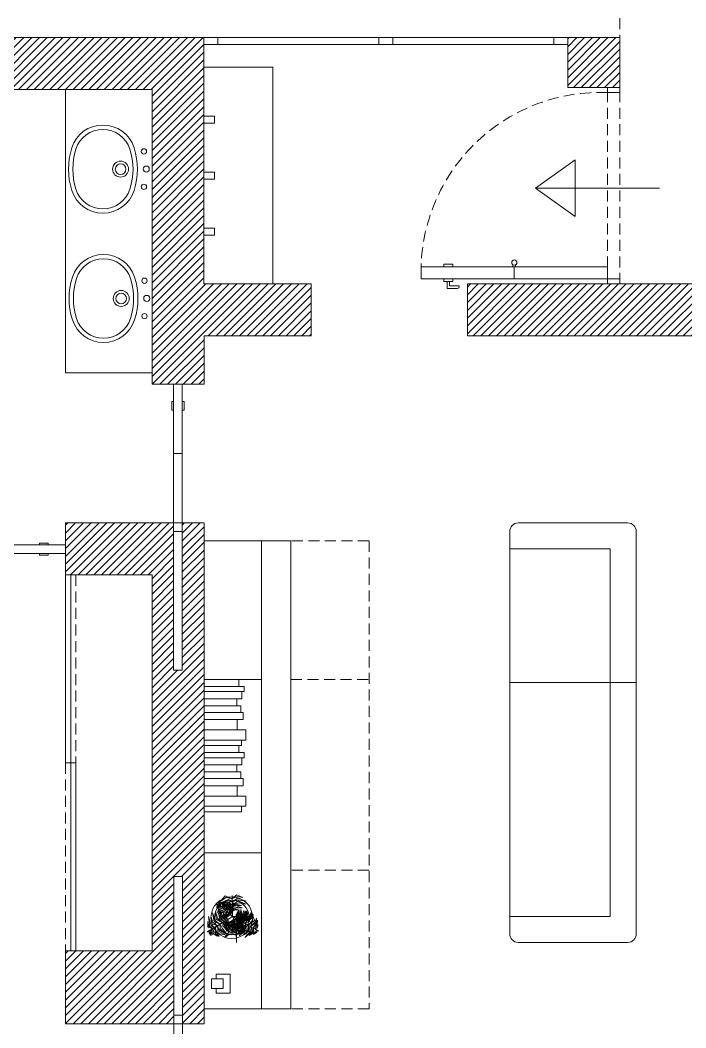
# Model space of a CAD drawing. Header units: millimetres. Extents: x 935 to 13922, y 3203 to 7816.
# Drawn here: x 3928 to 4312, y 6465 to 7046 of the extents above; entities that cross this region are included whole.
import ezdxf

# ---------------------------------------------------------------- set-up
doc = ezdxf.new("R2010")
doc.units = ezdxf.units.MM
doc.linetypes.add('TRATTEGGIATA2', pattern=[9.525, 6.35, -3.175])
doc.layers.get('0').update_dxf_attribs({"lineweight": 20})
for name, color, linetype, lineweight in [('ARREDI_attrezzature - furniture', 175, 'Continuous', 13), ('campiture', 253, 'Continuous', 0), ('finestre', 141, 'Continuous', 13), ('interni', 210, 'Continuous', 13), ('porte', 230, 'Continuous', 13), ('quote', 181, 'Continuous', 0), ('sanitari_bordi', 175, 'Continuous', 13)]:
    doc.layers.add(name, color=color, linetype=linetype, lineweight=lineweight)
doc.layers.add('PIANTE', color=7, linetype='Continuous', lineweight=5, true_color=0x007a00)

msp = doc.modelspace()

# ---------------------------------------------------------------- hatches: boundary and pattern name
at = {"layer": 'campiture'}
h = msp.add_hatch(dxfattribs=at)
h.set_pattern_fill('ANSI31', color=256)
h.set_pattern_definition([(45, (435.8615, -1191.1522), (-2.245064, 2.245064), [])])
h.paths.add_polyline_path([(4034.29, 7018.9), (4034.29, 7036.04), (3724.44, 7036.04), (3724.44, 7006.04), (3728.44, 7006.04), (4004.44, 7006.04), (4004.44, 6842.62), (4004.44, 6836.04), (4034.44, 6836.04), (4034.44, 6863.94), (4096.18, 6863.94), (4096.18, 6893.94), (4034.29, 6893.94)])
h.paths.add_polyline_path([(4274.02, 7036.04), (4244.02, 7036.04), (4244.02, 7007.2), (4274.02, 7007.2)], flags=17)
h.paths.add_polyline_path([(4494.39, 6893.94), (4433.91, 6893.94), (4433.91, 6923.94), (4433.91, 7043.94), (4520.27, 7043.94), (4520.27, 7073.94), (4404.44, 7073.94), (4404.44, 6893.94), (4186.18, 6893.94), (4186.18, 6863.94), (4404.44, 6863.94), (4494.39, 6863.94)])
h.paths.add_polyline_path([(4664.44, 7073.94), (4585.27, 7073.94), (4585.27, 7043.94), (4633.91, 7043.94), (4633.91, 6893.94), (4573.91, 6893.94), (4564.39, 6893.94), (4564.39, 6881.44), (4639.39, 6881.44), (4639.39, 6876.44), (4564.39, 6876.44), (4564.39, 6863.94), (4634.44, 6863.94), (4634.44, 6736.67), (4664.44, 6736.67), (4664.44, 6893.94)])
h.paths.add_polyline_path([(4664.44, 6596.67), (4634.44, 6596.67), (4634.44, 6469.41), (4634.44, 6467.18), (4646.94, 6467.18), (4646.94, 6552.18), (4651.94, 6552.18), (4651.94, 6467.18), (4664.44, 6467.18)])
h.paths.add_polyline_path([(4954.44, 6510.62), (4924.44, 6510.62), (4924.44, 6156.26), (4664.44, 6156.26), (4664.44, 6256.26), (4664.44, 6387.18), (4634.44, 6387.18), (4634.44, 6126.26), (4854.44, 6126.26), (4954.44, 6126.26)])
h.paths.add_polyline_path([(4034.44, 6387.18), (4004.44, 6387.18), (4004.44, 6185.94), (4004.44, 6155.18), (3604.44, 6155.18), (3604.44, 6509.18), (3574.44, 6509.18), (3574.44, 6125.18), (4034.44, 6125.18), (4034.44, 6185.94)])
h.paths.add_polyline_path([(3882.37, 6509.18), (3862.37, 6509.18), (3862.37, 6489.18), (3882.37, 6489.18)])
h.paths.add_polyline_path([(4016.94, 6552.18), (4021.94, 6552.18), (4021.94, 6467.18), (4034.44, 6467.18), (4034.44, 6756.04), (4021.79, 6756.04), (4021.79, 6671.04), (4016.79, 6671.04), (4016.79, 6756.04), (4004.44, 6756.04), (3954.44, 6756.04), (3954.44, 6726.04), (4004.44, 6726.04), (4004.44, 6509.18), (3954.44, 6509.18), (3954.44, 6467.18), (4016.94, 6467.18)])
h.paths.add_polyline_path([(3788.97, 6743.47), (3874.41, 6743.47), (3874.44, 6756.04), (3724.44, 6756.04), (3724.44, 6726.04), (3874.37, 6726.04), (3874.4, 6738.47), (3788.97, 6738.47)])

# ---------------------------------------------------------------- linework, layer by layer
for p, q in [((3724.44, 7036.04), (4034.29, 7036.04)), ((4034.29, 6893.94), (4034.29, 7036.04)), ((4042.29, 7036.04), (4034.29, 7036.04)), ((4034.29, 7036.04), (4034.29, 7032.04)), ((4042.29, 7036.04), (4042.29, 7032.04)), ((4042.29, 7036.04), (4042.29, 7032.04)), ((4143.16, 7036.04), (4135.16, 7036.04)), ((4135.16, 7036.04), (4135.16, 7032.04)), ((4143.16, 7036.04), (4143.16, 7032.04)), ((4143.16, 7036.04), (4143.16, 7032.04)), ((4244.02, 7036.04), (4236.02, 7036.04)), ((4236.02, 7036.04), (4236.02, 7032.04)), ((4244.02, 7007.2), (4244.02, 7036.04)), ((4244.02, 7036.04), (4274.02, 7036.04)), ((4274.02, 7004.36), (4274.02, 7036.04)), ((4034.29, 7032.04), (4042.29, 7032.04)), ((4135.16, 7032.04), (4143.16, 7032.04)), ((4236.02, 7032.04), (4244.02, 7032.04)), ((3728.44, 7006.04), (4004.44, 7006.04)), ((4004.44, 7006.04), (4004.44, 6836.04)), ((4274.02, 7007.2), (4244.02, 7007.2)), ((4034.29, 6893.94), (4096.18, 6893.94)), ((4096.18, 6863.94), (4096.18, 6893.94)), ((4186.18, 6893.94), (4404.44, 6893.94)), ((4186.18, 6863.94), (4186.18, 6893.94)), ((4034.44, 6863.94), (4034.44, 6836.04)), ((4034.44, 6863.94), (4096.18, 6863.94)), ((4186.18, 6863.94), (4404.44, 6863.94)), ((4004.44, 6836.04), (4034.44, 6836.04)), ((4004.44, 6756.04), (3954.44, 6756.04)), ((3954.44, 6726.04), (3954.44, 6756.04)), ((4034.29, 6756.04), (4004.44, 6756.04)), ((4016.79, 6671.04), (4016.79, 6756.04)), ((4021.79, 6756.04), (4021.79, 6671.04)), ((4034.44, 6467.18), (4034.44, 6756.04)), ((4004.44, 6509.18), (4004.44, 6726.04)), ((4016.79, 6671.04), (4021.79, 6671.04)), ((4016.94, 6467.18), (4016.94, 6552.18)), ((4016.94, 6552.18), (4021.94, 6552.18)), ((4021.94, 6552.18), (4021.94, 6467.18)), ((4004.44, 6509.18), (3954.44, 6509.18)), ((3954.44, 6509.18), (3954.44, 6467.18)), ((3954.44, 6467.18), (4034.44, 6467.18))]:
    msp.add_line(p, q)
at = {"layer": 'ARREDI_attrezzature - furniture'}
for p, q in [((4004.44, 7006.04), (3954.44, 7006.04)), ((3954.44, 7006.04), (3954.44, 6842.62)), ((4004.44, 6842.62), (4004.44, 7006.04)), ((3954.44, 6842.62), (4004.44, 6842.62))]:
    msp.add_line(p, q, dxfattribs=at)
at = {"layer": 'finestre', "linetype": 'TRATTEGGIATA2'}
msp.add_line((4274.02, 7313.95), (4274.02, 7036.04), dxfattribs=at)
at = {"layer": 'finestre'}
for p, q in [((4244.02, 7036.04), (4034.29, 7036.04)), ((4034.29, 7032.04), (4244.02, 7032.04))]:
    msp.add_line(p, q, dxfattribs=at)
at = {"layer": 'interni'}
for p, q in [((4278.57, 6756.04), (4215.57, 6756.04)), ((4210.57, 6751.04), (4210.57, 6664.04)), ((4283.57, 6664.04), (4283.57, 6751.04)), ((4034.44, 6745.72), (4034.44, 6665.72)), ((4067.44, 6745.72), (4034.44, 6745.72)), ((4067.44, 6475.72), (4067.44, 6745.72)), ((4084.44, 6745.72), (4067.44, 6745.72)), ((4084.44, 6475.72), (4084.44, 6745.72)), ((4210.57, 6741.04), (4268.57, 6741.04)), ((4268.57, 6664.04), (4268.57, 6741.04)), ((4004.44, 6726.04), (3954.44, 6726.04)), ((3954.44, 6726.04), (3954.44, 6617.61)), ((3957.44, 6726.04), (3957.44, 6617.61)), ((4034.44, 6665.72), (4034.44, 6565.72)), ((4034.44, 6665.72), (4067.44, 6665.72)), ((4034.44, 6665.72), (4054.44, 6665.72)), ((4054.44, 6665.72), (4054.44, 6661.72)), ((4210.57, 6664.04), (4283.57, 6664.04)), ((4210.57, 6664.04), (4210.57, 6519.04)), ((4268.57, 6529.04), (4268.57, 6664.04)), ((4283.57, 6519.04), (4283.57, 6664.04)), ((4054.44, 6661.72), (4034.44, 6661.72)), ((4057.44, 6658.72), (4034.44, 6658.72)), ((4054.44, 6661.72), (4057.44, 6661.72)), ((4056.03, 6658.72), (4056.03, 6654.57)), ((4057.44, 6661.72), (4057.44, 6658.72)), ((4056.03, 6654.57), (4034.44, 6654.57)), ((4053.2, 6650.58), (4034.44, 6650.58)), ((4053.2, 6654.57), (4053.2, 6650.58)), ((4053.2, 6650.58), (4055.49, 6650.58)), ((4055.49, 6650.58), (4055.49, 6646.77)), ((4055.49, 6646.77), (4034.44, 6646.77)), ((4034.44, 6646.77), (4034.44, 6642.63)), ((4056.85, 6646.77), (4055.49, 6646.77)), ((4056.85, 6642.63), (4056.85, 6646.77)), ((4034.44, 6642.63), (4056.85, 6642.63)), ((4053.51, 6636.63), (4053.51, 6642.63)), ((4034.44, 6636.63), (4053.51, 6636.63)), ((4053.51, 6636.63), (4058.44, 6636.63)), ((4058.44, 6636.63), (4058.44, 6630.8)), ((4058.44, 6630.8), (4034.44, 6630.8)), ((4055.91, 6627.57), (4034.44, 6627.57)), ((4054.44, 6627.57), (4054.44, 6623.57)), ((4055.91, 6630.8), (4055.91, 6627.57)), ((4054.44, 6623.57), (4034.44, 6623.57)), ((4054.44, 6623.57), (4057.44, 6623.57)), ((4057.44, 6623.57), (4057.44, 6620.57)), ((3954.44, 6617.61), (3960.44, 6617.61)), ((3957.44, 6617.61), (3957.44, 6509.18)), ((3960.44, 6617.61), (3960.44, 6509.18)), ((4057.44, 6620.57), (4034.44, 6620.57)), ((4056.03, 6616.42), (4034.44, 6616.42)), ((4053.2, 6616.42), (4053.2, 6612.44)), ((4056.03, 6620.57), (4056.03, 6616.42)), ((4053.2, 6612.44), (4034.44, 6612.44)), ((4053.2, 6612.44), (4055.49, 6612.44)), ((4055.49, 6612.44), (4055.49, 6608.62)), ((4055.49, 6608.62), (4034.44, 6608.62)), ((4034.44, 6604.48), (4056.85, 6604.48)), ((4053.51, 6598.48), (4053.51, 6604.48)), ((4056.85, 6608.62), (4055.49, 6608.62)), ((4056.85, 6604.48), (4056.85, 6608.62)), ((4034.44, 6598.48), (4053.51, 6598.48)), ((4053.51, 6598.48), (4058.44, 6598.48)), ((4058.44, 6598.48), (4058.44, 6592.65)), ((4058.44, 6592.65), (4034.44, 6592.65)), ((4055.91, 6592.65), (4055.91, 6589.42)), ((4055.91, 6589.42), (4034.44, 6589.42)), ((4034.44, 6565.72), (4034.44, 6475.72)), ((4034.44, 6565.72), (4067.44, 6565.72)), ((4210.57, 6529.04), (4268.57, 6529.04)), ((4215.57, 6514.04), (4278.57, 6514.04)), ((3957.44, 6509.18), (3960.44, 6509.18)), ((3960.44, 6509.18), (4004.44, 6509.18)), ((4041.32, 6495.77), (4041.32, 6493.02)), ((4049.32, 6495.77), (4041.32, 6495.77)), ((4049.32, 6484.77), (4049.32, 6495.77)), ((4038.54, 6487.52), (4038.54, 6493.02)), ((4038.54, 6493.02), (4041.32, 6493.02)), ((4041.32, 6493.02), (4045.32, 6493.02)), ((4045.32, 6493.02), (4045.32, 6487.52)), ((4045.32, 6487.52), (4038.54, 6487.52)), ((4041.32, 6487.52), (4041.32, 6484.77)), ((4041.32, 6484.77), (4049.32, 6484.77)), ((4034.44, 6475.72), (4067.44, 6475.72)), ((4034.44, 6475.72), (4084.44, 6475.72))]:
    msp.add_line(p, q, dxfattribs=at)
at = {"layer": 'interni', "linetype": 'TRATTEGGIATA2'}
for p, q in [((4129.44, 6745.72), (4084.44, 6745.72)), ((4129.44, 6745.72), (4129.44, 6475.72)), ((3960.44, 6726.04), (3960.44, 6617.61)), ((4084.44, 6665.72), (4129.44, 6665.72)), ((3954.44, 6617.61), (3954.44, 6509.18)), ((4129.44, 6555.72), (4084.44, 6555.72)), ((4129.44, 6475.72), (4084.44, 6475.72))]:
    msp.add_line(p, q, dxfattribs=at)
at = {"layer": 'interni'}
for points in [[(4034.29, 6893.94), (4073.94, 6893.94), (4073.94, 7018.9), (4034.29, 7018.9)], [(4034.29, 6986.7), (4040.35, 6986.7), (4040.35, 6990.79), (4034.29, 6990.79)], [(4034.29, 6954.37), (4040.35, 6954.37), (4040.35, 6958.46), (4034.29, 6958.46)], [(4034.29, 6926.13), (4040.35, 6926.13), (4040.35, 6922.04), (4034.29, 6922.04)]]:
    msp.add_lwpolyline(points, close=True, dxfattribs=at)
for radius in [12, 10]:
    msp.add_circle((4050.31, 6528.36), radius, dxfattribs=at)
for centre, start, end in [((4215.57, 6751.04), 90, 180), ((4278.57, 6751.04), 0, 90), ((4215.57, 6519.04), 180, 270), ((4278.57, 6519.04), 270, 0)]:
    msp.add_arc(centre, 5, start, end, dxfattribs=at)
at = {"layer": 'PIANTE'}
for points in [[(4050.62, 6539.24, -9.48), (4047.06, 6539.97, -10.04), (4043.8, 6537.84, -10.8), (4046.48, 6541.02, -10.04)], [(4050.54, 6539.32, -9.49), (4053.74, 6540.48, -9.96), (4056.64, 6539.93, -10.52), (4053.15, 6541.45, -9.77)], [(4050.69, 6535.01, -9.87), (4050.7, 6534.9, -9.87), (4050.59, 6541.09, -9.33), (4050.58, 6541.2, -9.33)], [(4043.41, 6535.62, -3.57), (4042.33, 6534.61, -3.87), (4041.47, 6534.26, -4.13), (4042.24, 6535.39, -3.94)], [(4042.8, 6536.17, -3.79), (4041.6, 6535.61, -4.15), (4041.73, 6536.27, -4.14)], [(4044.46, 6534.68, -3.45), (4042.3, 6533.51, -3.79), (4043.16, 6534.81, -3.5)], [(4043.93, 6535.16, -3.4), (4043.94, 6535.05, -3.4), (4042.58, 6536.27, -3.89), (4042.57, 6536.39, -3.89)], [(4042.76, 6536.21, -3.83), (4043.61, 6537.71, -4.23), (4042.88, 6537.32, -4.17)], [(4043.65, 6535.59, -3.56), (4044.27, 6536.76, -3.88), (4045.28, 6537.42, -4.01), (4043.48, 6536.86, -3.97)], [(4050.65, 6537.29, -9.65), (4047.91, 6537.53, -10.11), (4043.73, 6536.94, -10.89), (4048.37, 6538.75, -9.92)], [(4045.96, 6533.33, -3.64), (4045.97, 6533.22, -3.64), (4043.94, 6535.05, -3.4), (4043.93, 6535.16, -3.4)], [(4050.7, 6534.42, -10.43), (4048.85, 6534.85, -10.43), (4044.74, 6534.94, -11.29), (4047.95, 6535.52, -9.96)], [(4045.08, 6534.2, -3.55), (4045.51, 6536.17, -3.77), (4047.38, 6537.33, -4.2), (4044.93, 6536.51, -3.69)], [(4050.68, 6535.42, -9.81), (4047.13, 6535.89, -10.39), (4045.37, 6535.81, -10.71), (4048.98, 6536.64, -10)], [(4046, 6533.3, -3.7), (4046.52, 6535.09, -3.49), (4049.56, 6537.8, -4.67), (4045.88, 6535.39, -2.97)], [(4050.72, 6533.21, -11.65), (4049.11, 6533.73, -11.5), (4046.04, 6533.88, -12.05), (4049.34, 6534.34, -10.83)], [(4046.84, 6532.46, -4.51), (4047.85, 6535.01, -4.4), (4049.54, 6536.6, -5.03), (4047.1, 6535.08, -3.88)], [(4047.79, 6531.77, -5.36), (4048.65, 6534.12, -5.2), (4051.46, 6536.87, -6.22), (4048.17, 6534.55, -4.75)], [(4048.58, 6530.96, -6.14), (4049.87, 6533.8, -6.11), (4052.22, 6535.93, -7.02), (4049.31, 6534.21, -5.62)], [(4050.65, 6533.27, -11.6), (4052.81, 6534.04, -11.41), (4056.27, 6533.96, -12.42), (4053.92, 6534.73, -11.02)], [(4050.68, 6535.82, -9.8), (4054.36, 6536.92, -10.37), (4058.33, 6536.08, -11.15), (4054.26, 6537.98, -10.26)], [(4050.78, 6530.33, -14.55), (4050.79, 6530.22, -14.55), (4050.7, 6534.9, -9.87), (4050.69, 6535.01, -9.87)], [(4050.7, 6534.5, -10.39), (4053.18, 6535.37, -10.18), (4055.92, 6535.3, -10.99), (4053.01, 6536.16, -9.36)], [(4050.73, 6537.54, -9.67), (4053.61, 6538.69, -10.09), (4058.54, 6537.88, -11.03), (4053.59, 6539.67, -10)], [(4040.39, 6522.7, -9.34), (4038.44, 6523.98, -9.62), (4036.88, 6528.96, -10.63), (4037.66, 6523.23, -9.49)], [(4041.96, 6523.57, -9.49), (4039.36, 6525.75, -9.96), (4038.38, 6528.54, -10.52), (4038.81, 6524.77, -9.77)], [(4043.41, 6524.62, -9.67), (4040.97, 6526.54, -10.09), (4039.21, 6531.21, -11.03), (4040.14, 6526.04, -10)], [(4044.93, 6525.43, -9.8), (4042.13, 6528.08, -10.37), (4040.88, 6531.93, -11.15), (4041.27, 6527.46, -10.26)], [(4045.18, 6534.03, -3.54), (4042.91, 6532.43, -3.96), (4042.14, 6531.32, -4.21), (4042.65, 6533.11, -3.85)], [(4046.16, 6533.14, -3.83), (4043.58, 6531.66, -3.79), (4042.4, 6530.3, -4.2), (4043.23, 6532.06, -3.4)], [(4046.06, 6526.12, -10.39), (4044.06, 6527.83, -10.18), (4042.76, 6530.24, -10.99), (4043.46, 6527.29, -9.36)], [(4046.92, 6532.46, -4.54), (4044.45, 6530.87, -4.61), (4043.53, 6528.15, -5.97), (4043.6, 6531.04, -4.19)], [(4047.15, 6526.69, -11.6), (4045.4, 6528.17, -11.41), (4043.74, 6531.21, -12.42), (4044.25, 6528.79, -11.02)], [(4047.88, 6531.6, -5.44), (4046.13, 6530.23, -5.64), (4043.91, 6527.72, -6.39), (4045.82, 6531.03, -5.03)], [(4049.12, 6530.48, -7.13), (4047.89, 6529.6, -6.95), (4045.36, 6527.47, -7.47), (4047.2, 6529.27, -6.34)], [(4048.79, 6530.78, -6.3), (4046.44, 6529.08, -6.49), (4045.43, 6528.09, -6.73), (4047.19, 6530.41, -5.94)], [(4048.04, 6527.31, -12.71), (4046.64, 6528.54, -12.58), (4045.64, 6530.56, -13.32), (4046.15, 6528.33, -12.07)], [(4048.98, 6530.6, -6.5), (4049, 6530.49, -6.5), (4045.97, 6533.22, -3.65), (4045.96, 6533.33, -3.65)], [(4049.38, 6530.24, -8.46), (4048.29, 6529.5, -8.13), (4046.37, 6527.93, -8.44), (4048.3, 6529.75, -7.43)], [(4050.74, 6532.11, -12.75), (4049.13, 6532.74, -12.48), (4046.71, 6533.06, -12.72), (4049.2, 6533.31, -11.89)], [(4049.62, 6530.03, -9.66), (4048.5, 6529.31, -9.21), (4046.95, 6528.11, -9.23), (4048.43, 6529.46, -8.58)], [(4050, 6529.69, -11.62), (4050.02, 6529.57, -11.62), (4049, 6530.49, -6.5), (4048.98, 6530.6, -6.5)], [(4049.09, 6530.51, -7.07), (4050.06, 6532.32, -6.6), (4051.35, 6534.11, -7.2), (4049.82, 6532.37, -5.71)], [(4049.32, 6530.22, -8.4), (4050.17, 6531.8, -7.97), (4051.8, 6534.06, -8.73), (4050.54, 6532.67, -7.44)], [(4049.6, 6530.05, -9.6), (4050.29, 6531.34, -9.28), (4051.37, 6532.79, -9.88), (4050.21, 6531.5, -8.72)], [(4049.64, 6528.27, -14.55), (4049.65, 6528.16, -14.55), (4050.81, 6528.86, -20.18), (4050.8, 6528.97, -20.18)], [(4050, 6529.69, -11.62), (4050.02, 6529.57, -11.62), (4050.84, 6528.83, -17.93), (4050.83, 6528.94, -17.93)], [(4050.74, 6532.18, -12.71), (4052.51, 6532.79, -12.58), (4054.76, 6532.64, -13.32), (4052.58, 6533.32, -12.07)], [(4050.78, 6530.33, -14.55), (4050.79, 6530.22, -14.55), (4050.81, 6528.86, -20.18), (4050.8, 6528.97, -20.18)], [(4051.99, 6528.31, -14.55), (4052, 6528.2, -14.55), (4050.81, 6528.86, -20.18), (4050.8, 6528.97, -20.18)], [(4051.24, 6527.91, -11.62), (4051.25, 6527.8, -11.62), (4050.84, 6528.83, -17.93), (4050.83, 6528.94, -17.93)], [(4052.18, 6528.97, -7.79), (4052.19, 6528.86, -7.79), (4051.08, 6528.85, -14.1), (4051.07, 6528.96, -14.1)], [(4052.18, 6528.97, -7.79), (4052.19, 6528.86, -7.79), (4053.57, 6528.88, -2.67), (4053.55, 6528.99, -2.67)], [(4052.69, 6528.98, -5.83), (4053.03, 6530.27, -5.38), (4053.37, 6531.19, -5.4), (4053.19, 6530.2, -4.75)], [(4052.73, 6528.98, -5.77), (4052.98, 6528.56, -5.45), (4053.17, 6526.76, -6.05), (4053.14, 6528.5, -4.89)], [(4053.01, 6528.98, -4.63), (4053.32, 6530.27, -4.3), (4053.67, 6531.72, -4.61), (4053.48, 6530.08, -3.6)], [(4053.04, 6529.04, -4.57), (4053.38, 6528.31, -4.14), (4053.71, 6525.54, -4.9), (4053.7, 6527.41, -3.61)], [(4053.37, 6528.99, -3.3), (4053.67, 6530.47, -3.12), (4054.11, 6532.75, -3.64), (4053.96, 6531.18, -2.51)], [(4053.41, 6528.99, -3.24), (4053.81, 6527.99, -2.77), (4054.07, 6525.81, -3.37), (4054.03, 6528.12, -1.88)], [(4053.55, 6527.45, -12.75), (4054.91, 6528.53, -12.48), (4056.39, 6530.47, -12.72), (4055.36, 6528.18, -11.89)], [(4053.55, 6528.99, -2.67), (4053.57, 6528.88, -2.67), (4057.64, 6528.92, 0.18), (4057.62, 6529.03, 0.18)], [(4053.81, 6528.99, -2.47), (4054.39, 6531.83, -2.66), (4054.48, 6532.24, -2.9), (4054.74, 6530.35, -2.11)], [(4054.09, 6529, -2.31), (4055.06, 6526.04, -2.28), (4054.79, 6524.45, -3.19), (4055.75, 6526.11, -1.79)], [(4054.51, 6526.92, -11.65), (4055.77, 6528.05, -11.5), (4057.43, 6530.63, -12.05), (4056.18, 6527.55, -10.83)], [(4055.04, 6529.01, -1.61), (4055.4, 6531.2, -1.81), (4055.49, 6533.08, -2.56), (4056.17, 6530.82, -1.2)], [(4055.23, 6528.94, -1.53), (4056.18, 6526.63, -1.37), (4055.99, 6524.27, -2.39), (4056.82, 6526.64, -0.92)], [(4055.57, 6526.33, -10.43), (4056.87, 6527.72, -10.43), (4059, 6531.23, -11.29), (4057.9, 6528.16, -9.96)], [(4056.33, 6529.02, -0.71), (4057.07, 6531.86, -0.78), (4057.09, 6532.21, -2.14), (4057.97, 6530.85, -0.36)], [(4056.39, 6529.08, -0.68), (4057.37, 6526.51, -0.57), (4057.21, 6525.77, -1.2), (4057.97, 6526.98, -0.05)], [(4056.45, 6525.84, -9.81), (4058.63, 6528.68, -10.39), (4059.44, 6530.25, -10.71), (4058.35, 6526.71, -10)], [(4057.35, 6529.03), (4058.24, 6531.87, 0.04), (4058.35, 6532.21, -0.37), (4058.78, 6531.82, 0.43)], [(4057.57, 6529.03, 0.13), (4058.4, 6527.36, 0.34), (4058.55, 6525.86, -0.85), (4059.08, 6527.56, 0.86)], [(4057.62, 6529.03, 0.19), (4057.64, 6528.92, 0.19), (4060.37, 6528.95, 0.43), (4060.36, 6529.06, 0.43)], [(4058.08, 6524.94, -9.65), (4059.66, 6527.19, -10.11), (4061.24, 6531.1, -10.89), (4060.49, 6526.18, -9.92)], [(4058.67, 6529.05, 0.29), (4059.26, 6531.76, -0.13), (4059.23, 6531.63, -0.38), (4059.91, 6531.44, -0.02)], [(4058.86, 6528.98, 0.28), (4059.88, 6527.25, 0.06), (4059.83, 6526.11, -0.37), (4060.54, 6527.39, 0.14)], [(4059.79, 6523.99, -9.48), (4062.2, 6526.71, -10.04), (4061.98, 6530.6, -10.8), (4063.4, 6526.68, -10.04)], [(4060.36, 6529.06, 0.43), (4060.37, 6528.95, 0.43), (4062.2, 6528.97, -0.06), (4062.19, 6529.08, -0.06)], [(4060.85, 6528.94, 0.27), (4061.19, 6527.65, -0.05), (4061.01, 6527.24, -0.18), (4061.84, 6528.11, -0.14)], [(4061.06, 6529.07, 0.26), (4061.16, 6530.55, -0.04), (4061.55, 6531.39, -0.3), (4061.76, 6530.04, -0.11)], [(4061.88, 6529.08, 0.04), (4062.38, 6530.3, -0.32), (4062.72, 6529.73, -0.31)], [(4039.08, 6522.01, -9.99), (4037.14, 6523.39, -10.86), (4036.58, 6526.14, -10.93), (4036.57, 6522.86, -11.18)], [(4040.31, 6522.66, -9.31), (4040.32, 6522.55, -9.31), (4037.66, 6520.94, -10.76), (4037.65, 6521.06, -10.76)], [(4045.62, 6525.85, -9.87), (4045.63, 6525.74, -9.87), (4040.33, 6522.55, -9.33), (4040.32, 6522.66, -9.33)], [(4040.67, 6522.87, -9.34), (4041.61, 6519.31, -9.88), (4043.03, 6517.53, -10.31), (4040.87, 6518.95, -9.79)], [(4042, 6523.67, -9.48), (4043.14, 6520.23, -10.04), (4046.62, 6518.47, -10.8), (4042.52, 6519.2, -10.04)], [(4043.67, 6524.68, -9.65), (4044.83, 6522.19, -10.11), (4047.43, 6518.86, -10.89), (4043.54, 6521.97, -9.92)], [(4045.27, 6525.64, -9.81), (4046.64, 6522.33, -10.39), (4047.59, 6520.84, -10.71), (4045.07, 6523.55, -10)], [(4049.64, 6528.27, -14.55), (4049.65, 6528.16, -14.55), (4045.63, 6525.74, -9.87), (4045.62, 6525.85, -9.87)], [(4046.13, 6526.15, -10.43), (4046.69, 6524.34, -10.43), (4048.66, 6520.73, -11.29), (4046.55, 6523.22, -9.96)], [(4051.95, 6526.14, -6.14), (4049.54, 6524.17, -6.11), (4046.49, 6523.3, -7.02), (4049.85, 6523.55, -5.62)], [(4052.3, 6525.06, -5.36), (4050.49, 6523.34, -5.2), (4046.75, 6522.11, -6.22), (4050.73, 6522.74, -4.75)], [(4047.17, 6526.78, -11.65), (4047.52, 6525.12, -11.5), (4048.93, 6522.39, -12.05), (4046.88, 6525.02, -10.83)], [(4051.61, 6527.13, -8.4), (4050.16, 6526.09, -7.97), (4047.69, 6524.79, -8.73), (4049.43, 6525.47, -7.44)], [(4048.11, 6527.35, -12.75), (4048.37, 6525.63, -12.48), (4049.3, 6523.38, -12.72), (4047.84, 6525.41, -11.89)], [(4052.9, 6521.44, -9.85), (4049.51, 6521.79, -10.7), (4047.84, 6521.41, -10.87), (4049.91, 6522.57, -10.98)], [(4053.23, 6522.9, -3.7), (4051.97, 6521.52, -3.49), (4048.04, 6520.44, -4.67), (4052.4, 6520.97, -2.97)], [(4051.69, 6526.77, -7.07), (4050.02, 6525.57, -6.6), (4048.07, 6524.55, -7.2), (4050.21, 6525.42, -5.71)], [(4052.85, 6524.02, -4.51), (4050.81, 6522.18, -4.4), (4048.59, 6521.51, -5.03), (4051.45, 6521.79, -3.88)], [(4051.44, 6527.4, -9.6), (4050.25, 6526.56, -9.28), (4048.64, 6525.73, -9.88), (4050.25, 6526.38, -8.72)], [(4052.85, 6524.01, -11.38), (4051.01, 6523.92, -11.79), (4049.96, 6524.17, -12.32), (4051.65, 6524.53, -12.22)], [(4052.88, 6522.55, -10.37), (4049.98, 6523.17, -11.25), (4051.9, 6523.64, -11.07)], [(4051.24, 6527.91, -11.62), (4051.25, 6527.8, -11.62), (4051.76, 6526.52, -6.5), (4051.75, 6526.63, -6.5)], [(4052.84, 6524.76, -12.13), (4051.31, 6525.06, -12.84), (4052.03, 6525.45, -13.04)], [(4051.43, 6527.43, -9.66), (4052.75, 6527.58, -9.21), (4054.68, 6527.97, -9.23), (4052.75, 6527.41, -8.58)], [(4051.55, 6527.14, -8.46), (4052.86, 6527.31, -8.13), (4055.27, 6527.88, -8.44), (4052.74, 6527.1, -7.43)], [(4051.68, 6526.8, -7.13), (4053.17, 6527.05, -6.95), (4056.39, 6527.84, -7.47), (4053.94, 6527.05, -6.34)], [(4051.75, 6526.63, -6.5), (4051.76, 6526.52, -6.5), (4053.26, 6522.74, -3.65), (4053.25, 6522.85, -3.65)], [(4051.84, 6526.39, -6.3), (4054.7, 6526.88, -6.49), (4056.05, 6527.32, -6.73), (4053.44, 6526.02, -5.94)], [(4051.99, 6528.31, -14.55), (4052, 6528.2, -14.55), (4056.1, 6525.93, -9.87), (4056.09, 6526.04, -9.87)], [(4053.61, 6527.41, -12.71), (4053.25, 6525.58, -12.58), (4052, 6523.7, -13.32), (4053.68, 6525.25, -12.07)], [(4052.3, 6525.25, -5.44), (4054.47, 6525.7, -5.64), (4057.57, 6526.97, -6.39), (4054.4, 6524.85, -5.03)], [(4054.6, 6526.94, -11.6), (4054.19, 6524.69, -11.41), (4052.39, 6521.73, -12.42), (4054.23, 6523.38, -11.02)], [(4052.77, 6524.06, -4.54), (4055.69, 6524.39, -4.61), (4057.73, 6526.41, -5.97), (4056.38, 6523.86, -4.19)], [(4052.84, 6524.8, -12.21), (4054.94, 6524.98, -12.88), (4053.97, 6525.31, -12.98)], [(4052.87, 6523.36, -10.76), (4052.88, 6523.25, -10.76), (4052.85, 6524.92, -12.43), (4052.84, 6525.04, -12.43)], [(4052.92, 6520.25, -9.31), (4052.94, 6520.14, -9.31), (4052.88, 6523.25, -10.76), (4052.87, 6523.36, -10.76)], [(4052.98, 6521.64, -9.99), (4055.14, 6522.63, -10.86), (4057.81, 6521.74, -10.93), (4054.97, 6523.38, -11.18)], [(4053.02, 6523.8, -11.24), (4054.63, 6523.97, -11.79), (4056.09, 6523.59, -11.74), (4054.05, 6524.61, -12.3)], [(4053.15, 6523.11, -3.83), (4056.12, 6523.29, -3.79), (4057.79, 6523.99, -4.2), (4056.26, 6522.77, -3.4)], [(4056.8, 6525.65, -9.8), (4055.91, 6521.91, -10.37), (4053.19, 6518.9, -11.15), (4056.87, 6521.47, -10.26)], [(4053.25, 6522.85, -3.64), (4053.26, 6522.74, -3.64), (4054.27, 6520.2, -3.4), (4054.26, 6520.31, -3.4)], [(4053.64, 6521.88, -3.54), (4056.38, 6522.3, -3.96), (4057.57, 6522.96, -4.21), (4056.32, 6521.58, -3.85)], [(4055.64, 6526.29, -10.39), (4055.16, 6523.7, -10.18), (4053.72, 6521.37, -10.99), (4055.92, 6523.45, -9.36)], [(4058.26, 6524.75, -9.67), (4057.82, 6521.67, -10.09), (4054.65, 6517.81, -11.03), (4058.67, 6521.2, -10)], [(4056.09, 6526.04, -9.87), (4056.1, 6525.93, -9.87), (4061.52, 6522.93, -9.33), (4061.5, 6523.04, -9.33)], [(4059.89, 6524.02, -9.49), (4059.3, 6520.66, -9.96), (4057.38, 6518.43, -10.52), (4060.43, 6520.69, -9.77)], [(4061.43, 6523.08, -9.34), (4061.3, 6520.76, -9.62), (4057.77, 6516.92, -10.63), (4062.34, 6520.46, -9.49)], [(4061.14, 6523.24, -9.34), (4063.76, 6525.84, -9.88), (4064.59, 6527.96, -10.31), (4064.44, 6525.37, -9.79)], [(4061.51, 6523.04, -9.31), (4061.52, 6522.93, -9.31), (4064.24, 6521.42, -10.76), (4064.23, 6521.53, -10.76)], [(4062.55, 6522.46, -9.85), (4064.55, 6525.22, -10.7), (4065.06, 6526.86, -10.87), (4065.03, 6524.49, -10.98)], [(4063.53, 6521.92, -10.37), (4065.51, 6524.13, -11.25), (4064.96, 6522.23, -11.07)], [(4037.64, 6521.05, -10.76), (4037.66, 6520.94, -10.76), (4036.22, 6520.08, -12.43), (4036.21, 6520.19, -12.43)], [(4037.09, 6520.72, -11.38), (4038.09, 6519.17, -11.79), (4038.4, 6518.13, -12.32), (4037.24, 6519.41, -12.22)], [(4038.34, 6521.47, -10.37), (4039.25, 6518.64, -11.25), (4037.89, 6520.07, -11.07)], [(4039.29, 6522.04, -9.85), (4040.68, 6518.93, -10.7), (4041.85, 6517.67, -10.87), (4039.81, 6518.89, -10.98)], [(4052.96, 6518.28, -9.48), (4049.4, 6519.01, -10.04), (4046.14, 6516.88, -10.8), (4048.82, 6520.07, -10.04)], [(4052.93, 6519.83, -9.34), (4049.37, 6520.8, -9.88), (4047.12, 6520.46, -10.31), (4049.44, 6521.62, -9.79)], [(4053.65, 6521.68, -3.55), (4052.4, 6520.1, -3.77), (4050.2, 6519.89, -4.2), (4052.76, 6519.54, -3.69)], [(4054.32, 6519.8, -3.56), (4053.24, 6519.03, -3.88), (4052.05, 6518.88, -4.01), (4053.9, 6518.59, -3.97)], [(4052.88, 6518.36, -9.49), (4056.08, 6519.53, -9.96), (4058.98, 6518.98, -10.52), (4055.5, 6520.49, -9.77)], [(4052.92, 6520.16, -9.34), (4055.01, 6521.2, -9.62), (4060.09, 6520.07, -10.63), (4054.74, 6522.25, -9.49)], [(4053.03, 6514.05, -9.87), (4053.05, 6513.94, -9.87), (4052.94, 6520.13, -9.33), (4052.92, 6520.24, -9.33)], [(4054, 6520.97, -3.45), (4056.45, 6521.07, -3.79), (4055.1, 6520.29, -3.5)], [(4054.26, 6520.31, -3.4), (4054.27, 6520.2, -3.4), (4054.95, 6518.5, -3.89), (4054.94, 6518.61, -3.89)], [(4054.52, 6519.66, -3.57), (4055.94, 6520.09, -3.87), (4056.86, 6520.03, -4.13), (4055.67, 6519.35, -3.94)], [(4062.69, 6522.29, -9.99), (4062.46, 6519.93, -10.86), (4060.36, 6518.06, -10.93), (4063.2, 6519.7, -11.18)], [(4064.53, 6521.18, -11.24), (4063.88, 6519.7, -11.79), (4062.82, 6518.63, -11.74), (4064.72, 6519.88, -12.3)], [(4064.23, 6521.53, -10.76), (4064.24, 6521.42, -10.76), (4065.71, 6520.61, -12.43), (4065.7, 6520.72, -12.43)]]:
    msp.add_3dface(points, dxfattribs=at)
at = {"layer": 'porte', "linetype": 'TRATTEGGIATA2'}
for p, q in [((4267.02, 6893.94), (4267.02, 7004.36)), ((4274.02, 6893.94), (4274.02, 7004.36))]:
    msp.add_line(p, q, dxfattribs=at)
at = {"layer": 'porte'}
for p, q in [((4267.02, 6903.78), (4159.45, 6903.78)), ((4159.45, 6896.78), (4159.45, 6903.78)), ((4212.47, 6903.78), (4212.47, 6904.98)), ((4213.23, 6896.78), (4213.23, 6903.78)), ((4213.97, 6904.98), (4213.97, 6903.78)), ((4267.02, 6903.78), (4267.02, 6896.78)), ((4267.02, 6893.94), (4267.02, 6900.94)), ((4267.02, 6896.78), (4159.45, 6896.78)), ((4174.45, 6895.3), (4174.45, 6891.3)), ((4175.95, 6892.8), (4175.95, 6895.3)), ((4174.45, 6891.3), (4180.45, 6891.3)), ((4181.45, 6892.8), (4175.95, 6892.8)), ((4181.45, 6892.3), (4181.45, 6892.8)), ((4016.79, 6756.04), (4016.79, 6836.04)), ((4016.79, 6836.04), (4021.79, 6836.04)), ((4016.79, 6836.04), (4016.79, 6826.04)), ((4021.79, 6756.04), (4021.79, 6836.04)), ((4021.79, 6836.04), (4021.79, 6826.04)), ((4016.79, 6826.04), (4015.79, 6826.04)), ((4015.79, 6826.04), (4015.79, 6821.04)), ((4021.79, 6826.04), (4022.79, 6826.04)), ((4022.79, 6826.04), (4022.79, 6821.04)), ((4015.79, 6821.04), (4016.79, 6821.04)), ((4022.79, 6821.04), (4021.79, 6821.04)), ((4021.79, 6796.04), (4016.79, 6796.04)), ((4021.79, 6751.04), (4016.79, 6751.04)), ((3874.44, 6743.47), (3954.44, 6743.47)), ((3944.44, 6744.47), (3939.44, 6744.47)), ((3939.44, 6744.47), (3939.44, 6743.47)), ((3944.44, 6743.47), (3944.44, 6744.47)), ((3954.44, 6743.47), (3944.44, 6743.47)), ((3954.44, 6738.47), (3954.44, 6743.47)), ((3874.44, 6738.47), (3954.44, 6738.47)), ((3939.44, 6737.47), (3939.44, 6738.47)), ((3954.44, 6738.47), (3944.44, 6738.47)), ((3944.44, 6738.47), (3944.44, 6737.47)), ((3944.44, 6737.47), (3939.44, 6737.47)), ((4016.94, 6472.18), (4021.94, 6472.18)), ((4016.94, 6467.18), (4016.94, 6387.18)), ((4021.94, 6467.18), (4021.94, 6387.18))]:
    msp.add_line(p, q, dxfattribs=at)
for points in [[(4274.02, 7004.36), (4274.02, 7007.2), (4267.02, 7007.2), (4267.02, 7004.36)], [(4172.64, 6903.78), (4177.75, 6903.78), (4177.75, 6905.26), (4172.64, 6905.26)], [(4172.64, 6896.78), (4177.75, 6896.78), (4177.75, 6895.3), (4172.64, 6895.3)], [(4274.02, 6893.94), (4274.02, 6896.78), (4267.02, 6896.78), (4267.02, 6893.94)]]:
    msp.add_lwpolyline(points, close=True, dxfattribs=at)
msp.add_circle((4213.22, 6906.28), 1.5, dxfattribs=at)
at = {"layer": 'porte', "linetype": 'TRATTEGGIATA2'}
msp.add_arc((4262.9, 6900.95), 103.49, 87.71655, 178.43125, dxfattribs=at)
at = {"layer": 'porte'}
msp.add_arc((4180.45, 6892.3), 1, 270, 0, dxfattribs=at)
at = {"layer": 'quote'}
for p, q in [((4225.36, 6949.15), (4248.36, 6965.45)), ((4248.36, 6932.84), (4248.36, 6965.45)), ((4225.36, 6949.15), (4297.02, 6949.15)), ((4225.36, 6949.15), (4248.36, 6932.84))]:
    msp.add_line(p, q, dxfattribs=at)
at = {"layer": 'sanitari_bordi'}
for centre, radius in [((3999.64, 6970.38), 1.53), ((3986.22, 6960.17), 4.6), ((3986.22, 6960.17), 3.06), ((4000.97, 6960.17), 1.79), ((3999.64, 6949.96), 1.53), ((3999.98, 6895.76), 1.53), ((3986.55, 6885.55), 4.6), ((3986.55, 6885.55), 3.06), ((4001.31, 6885.55), 1.79), ((3999.98, 6875.34), 1.53)]:
    msp.add_circle(centre, radius, dxfattribs=at)
for centre, radius, start, end in [((3976.01, 6966.76), 18.84, 17.6258, 162.3742), ((3976.01, 6966.76), 16.34, 17.6258, 162.3742), ((3996.74, 6960.17), 40.59, 162.3742, 197.6258), ((3996.74, 6960.17), 38.09, 162.3742, 197.6258), ((3955.27, 6960.17), 38.09, 342.3742, 17.6258), ((3955.27, 6960.17), 40.59, 342.3742, 17.6258), ((3976.01, 6953.58), 18.84, 197.6258, 342.3742), ((3976.01, 6953.58), 16.34, 197.6258, 342.3742), ((3976.34, 6892.14), 18.84, 17.6258, 162.3742), ((3976.34, 6892.14), 16.34, 17.6258, 162.3742), ((3997.07, 6885.55), 40.59, 162.3742, 197.6258), ((3997.07, 6885.55), 38.09, 162.3742, 197.6258), ((3955.61, 6885.55), 38.09, 342.3742, 17.6258), ((3955.61, 6885.55), 40.59, 342.3742, 17.6258), ((3976.34, 6878.96), 18.84, 197.6258, 342.3742), ((3976.34, 6878.96), 16.34, 197.6258, 342.3742)]:
    msp.add_arc(centre, radius, start, end, dxfattribs=at)

doc.saveas('drawing.dxf')
